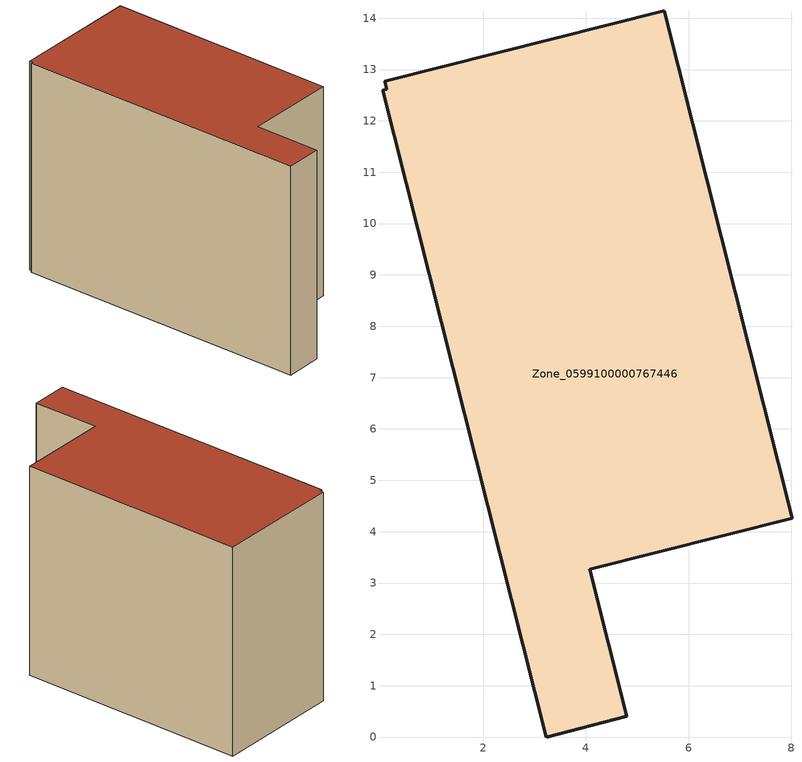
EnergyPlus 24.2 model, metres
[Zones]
Zone_0599100000767446
 floor ground (C_G): 4.08,3.27 4.79,0.41 3.22,0 0.04,12.6 0.12,12.62 0.09,12.77 5.53,14.14 8.01,4.26 z0
 wall outside (C_F): 0.04,12.6 3.22,0 4.79,0.41 4.08,3.27 8.01,4.26 5.53,14.14 0.09,12.77 0.12,12.62 0.04,12.6 z0:9.36
 roof outside (C_R): 5.53,14.14 0.09,12.77 0.12,12.62 0.04,12.6 3.22,0 4.79,0.41 4.08,3.27 8.01,4.26 z9.36
[BUILDING]
Pand.0599100000767446: North Axis=0; Terrain=City; Loads Convergence Tolerance Value=0.04; Temperature Convergence Tolerance Value=0.4; Solar Distribution=FullExterior; Maximum Number of Warmup Days=25; Minimum Number of Warmup Days=1
[Site:Location]
Rotterdam.The.Hague.AP_ZH_NLD Design_Conditions: Latitude=51.96; Longitude=4.45; Time Zone=1; Elevation=-4.5
[SITE:GROUNDTEMPERATURE:BUILDINGSURFACE]
18, 18, 18, 18, 18, 18, 18, 18, 18, 18, 18, 18
[MATERIAL] Thermal Absorptance=0.9; Solar Absorptance=0.7; Visible Absorptance=0.7
Name | Roughness | Thickness | Conductivity | Density | Specific Heat
G.TI.2006-2014 | MediumSmooth | 0.15 | 0.06 | 540 | 1210
F.TI.2006-2014 | Rough | 0.3 | 0.12 | 1920 | 840
R.TI.2006-2014 | MediumRough | 0.2 | 0.08 | 1500 | 1000
[CONSTRUCTION]
C_G: G.TI.2006-2014
C_F: F.TI.2006-2014
C_R: R.TI.2006-2014
[ZONE]
Zone_0599100000767446: Type=1; Multiplier=1; Ceiling Height=Autocalculate; Volume=Autocalculate; Floor Area=autocalculate; Part of Total Floor Area=Yes
[ZONEINFILTRATION:DESIGNFLOWRATE]
Infil_Zone_0599100000767446: Zone or ZoneList or Space or SpaceList=Zone_0599100000767446; Schedule=AlwaysOn; Design Flow Rate Calculation Method=Flow/Area; Flow Rate per Floor Area=0.0015; Constant Term Coefficient=1; Temperature Term Coefficient=0; Velocity Term Coefficient=0; Velocity Squared Term Coefficient=0
[HVACTEMPLATE:ZONE:IDEALLOADSAIRSYSTEM]
Zone_0599100000767446: Maximum Heating Supply Air Temperature=50; Minimum Cooling Supply Air Temperature=13; Maximum Heating Supply Air Humidity Ratio=0.0156; Minimum Cooling Supply Air Humidity Ratio=0.0077; Heating Limit=NoLimit; Cooling Limit=NoLimit; Dehumidification Control Type=ConstantSensibleHeatRatio; Cooling Sensible Heat Ratio=0.7; Dehumidification Setpoint=60; Humidification Control Type=None; Humidification Setpoint=30; Outdoor Air Method=None; Outdoor Air Flow Rate per Person=0.00944; Outdoor Air Flow Rate per Zone Floor Area=0; Outdoor Air Flow Rate per Zone=0; Demand Controlled Ventilation Type=None; Outdoor Air Economizer Type=NoEconomizer; Heat Recovery Type=None; Sensible Heat Recovery Effectiveness=0.7; Latent Heat Recovery Effectiveness=0.65
[ZONECONTROL:THERMOSTAT]
ThermostatControl_Zone_0599100000767446: Zone or ZoneList=Zone_0599100000767446; Control Type Schedule=DualSetpointControlType; Control 1=Thermostat_Zone_0599100000767446; Temperature Difference Between Cutout And Setpoint=0
[THERMOSTATSETPOINT:DUALSETPOINT]
Thermostat_Zone_0599100000767446: Heating Setpoint Temperature Schedule=HeatingSetpoint_Zone_0599100000767446; Cooling Setpoint Temperature Schedule=CoolingSetpoint_Zone_0599100000767446
[SCHEDULE:COMPACT]
HeatingSetpoint_Zone_0599100000767446: Through: 12/31, For: AllDays, Until: 24:00, 21
CoolingSetpoint_Zone_0599100000767446: Through: 12/31, For: AllDays, Until: 24:00, 24
DualSetpointControlType: Through: 12/31, For: AllDays, Until: 24:00, 4
AlwaysOn: Through: 12/31, For: AllDays, Until: 24:00, 1
